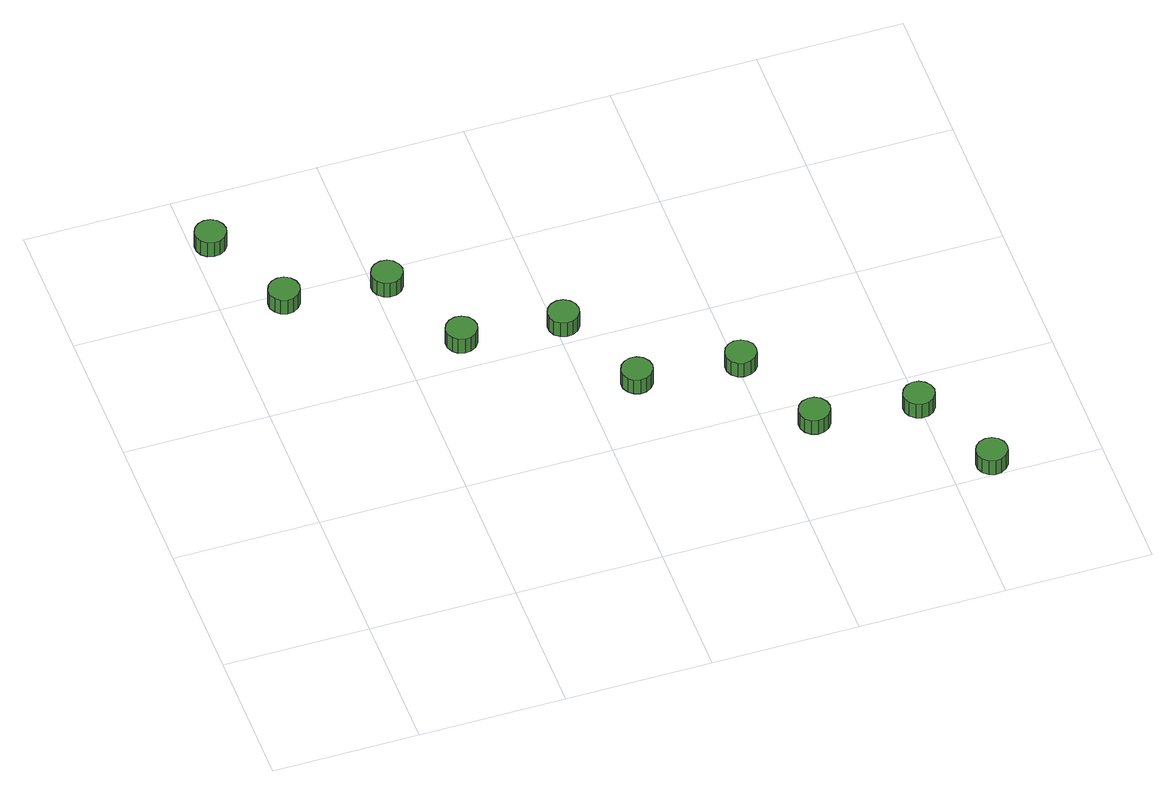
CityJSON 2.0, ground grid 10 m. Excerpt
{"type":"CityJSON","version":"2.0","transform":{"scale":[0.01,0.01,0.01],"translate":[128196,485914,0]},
"CityObjects":{
"tree1":{"type":"SolitaryVegetationObject","attributes":{"function":"something"},"geometry":[{"type":"MultiSurface","lod":"1","boundaries":[[[0,1,2,3,4,5,6,7,8,9,10,11,12,13,14]],[[15,16,17,18,19,20,21,22,23,24,25,26,27,28,29]],[[0,29,28,1]],[[1,28,27,2]],[[2,27,26,3]],[[3,26,25,4]],[[4,25,24,5]],[[5,24,23,6]],[[6,23,22,7]],[[7,22,21,8]],[[8,21,20,9]],[[9,20,19,10]],[[10,19,18,11]],[[11,18,17,12]],[[12,17,16,13]],[[13,16,15,14]],[[14,15,29,0]]]}]},
"tree2":{"type":"SolitaryVegetationObject","attributes":{"function":"something"},"geometry":[{"type":"MultiSurface","lod":"1","boundaries":[[[30,31,32,33,34,35,36,37,38,39,40,41,42,43,44]],[[45,46,47,48,49,50,51,52,53,54,55,56,57,58,59]],[[30,59,58,31]],[[31,58,57,32]],[[32,57,56,33]],[[33,56,55,34]],[[34,55,54,35]],[[35,54,53,36]],[[36,53,52,37]],[[37,52,51,38]],[[38,51,50,39]],[[39,50,49,40]],[[40,49,48,41]],[[41,48,47,42]],[[42,47,46,43]],[[43,46,45,44]],[[44,45,59,30]]]}]},
"tree3":{"type":"SolitaryVegetationObject","attributes":{"function":"something"},"geometry":[{"type":"MultiSurface","lod":"1","boundaries":[[[60,61,62,63,64,65,66,67,68,69,70,71,72,73,74]],[[75,76,77,78,79,80,81,82,83,84,85,86,87,88,89]],[[60,89,88,61]],[[61,88,87,62]],[[62,87,86,63]],[[63,86,85,64]],[[64,85,84,65]],[[65,84,83,66]],[[66,83,82,67]],[[67,82,81,68]],[[68,81,80,69]],[[69,80,79,70]],[[70,79,78,71]],[[71,78,77,72]],[[72,77,76,73]],[[73,76,75,74]],[[74,75,89,60]]]}]},
"tree4":{"type":"SolitaryVegetationObject","attributes":{"function":"something"},"geometry":[{"type":"MultiSurface","lod":"1","boundaries":[[[90,91,92,93,94,95,96,97,98,99,100,101,102,103,104]],[[105,106,107,108,109,110,111,112,113,114,115,116,117,118,119]],[[90,119,118,91]],[[91,118,117,92]],[[92,117,116,93]],[[93,116,115,94]],[[94,115,114,95]],[[95,114,113,96]],[[96,113,112,97]],[[97,112,111,98]],[[98,111,110,99]],[[99,110,109,100]],[[100,109,108,101]],[[101,108,107,102]],[[102,107,106,103]],[[103,106,105,104]],[[104,105,119,90]]]}]},
"tree5":{"type":"SolitaryVegetationObject","attributes":{"function":"something"},"geometry":[{"type":"MultiSurface","lod":"1","boundaries":[[[120,121,122,123,124,125,126,127,128,129,130,131,132,133,134]],[[135,136,137,138,139,140,141,142,143,144,145,146,147,148,149]],[[120,149,148,121]],[[121,148,147,122]],[[122,147,146,123]],[[123,146,145,124]],[[124,145,144,125]],[[125,144,143,126]],[[126,143,142,127]],[[127,142,141,128]],[[128,141,140,129]],[[129,140,139,130]],[[130,139,138,131]],[[131,138,137,132]],[[132,137,136,133]],[[133,136,135,134]],[[134,135,149,120]]]}]},
"tree6":{"type":"SolitaryVegetationObject","attributes":{"function":"something"},"geometry":[{"type":"MultiSurface","lod":"1","boundaries":[[[150,151,152,153,154,155,156,157,158,159,160,161,162,163,164]],[[165,166,167,168,169,170,171,172,173,174,175,176,177,178,179]],[[150,179,178,151]],[[151,178,177,152]],[[152,177,176,153]],[[153,176,175,154]],[[154,175,174,155]],[[155,174,173,156]],[[156,173,172,157]],[[157,172,171,158]],[[158,171,170,159]],[[159,170,169,160]],[[160,169,168,161]],[[161,168,167,162]],[[162,167,166,163]],[[163,166,165,164]],[[164,165,179,150]]]}]},
"tree7":{"type":"SolitaryVegetationObject","attributes":{"function":"something"},"geometry":[{"type":"MultiSurface","lod":"1","boundaries":[[[180,181,182,183,184,185,186,187,188,189,190,191,192,193,194]],[[195,196,197,198,199,200,201,202,203,204,205,206,207,208,209]],[[180,209,208,181]],[[181,208,207,182]],[[182,207,206,183]],[[183,206,205,184]],[[184,205,204,185]],[[185,204,203,186]],[[186,203,202,187]],[[187,202,201,188]],[[188,201,200,189]],[[189,200,199,190]],[[190,199,198,191]],[[191,198,197,192]],[[192,197,196,193]],[[193,196,195,194]],[[194,195,209,180]]]}]},
"tree8":{"type":"SolitaryVegetationObject","attributes":{"function":"something"},"geometry":[{"type":"MultiSurface","lod":"1","boundaries":[[[210,211,212,213,214,215,216,217,218,219,220,221,222,223,224]],[[225,226,227,228,229,230,231,232,233,234,235,236,237,238,239]],[[210,239,238,211]],[[211,238,237,212]],[[212,237,236,213]],[[213,236,235,214]],[[214,235,234,215]],[[215,234,233,216]],[[216,233,232,217]],[[217,232,231,218]],[[218,231,230,219]],[[219,230,229,220]],[[220,229,228,221]],[[221,228,227,222]],[[222,227,226,223]],[[223,226,225,224]],[[224,225,239,210]]]}]},
"tree9":{"type":"SolitaryVegetationObject","attributes":{"function":"something"},"geometry":[{"type":"MultiSurface","lod":"1","boundaries":[[[240,241,242,243,244,245,246,247,248,249,250,251,252,253,254]],[[255,256,257,258,259,260,261,262,263,264,265,266,267,268,269]],[[240,269,268,241]],[[241,268,267,242]],[[242,267,266,243]],[[243,266,265,244]],[[244,265,264,245]],[[245,264,263,246]],[[246,263,262,247]],[[247,262,261,248]],[[248,261,260,249]],[[249,260,259,250]],[[250,259,258,251]],[[251,258,257,252]],[[252,257,256,253]],[[253,256,255,254]],[[254,255,269,240]]]}]},
"tree10":{"type":"SolitaryVegetationObject","attributes":{"function":"something"},"geometry":[{"type":"MultiSurface","lod":"1","boundaries":[[[270,271,272,273,274,275,276,277,278,279,280,281,282,283,284]],[[285,286,287,288,289,290,291,292,293,294,295,296,297,298,299]],[[270,299,298,271]],[[271,298,297,272]],[[272,297,296,273]],[[273,296,295,274]],[[274,295,294,275]],[[275,294,293,276]],[[276,293,292,277]],[[277,292,291,278]],[[278,291,290,279]],[[279,290,289,280]],[[280,289,288,281]],[[281,288,287,282]],[[282,287,286,283]],[[283,286,285,284]],[[284,285,299,270]]]}]}
},
"vertices":[
[230,3556,208],[221,3599,208],[195,3635,208],[157,3657,208],[113,3662,208],[71,3648,208],[38,3618,208],[20,3578,208],[20,3534,208],[38,3494,208],[71,3464,208],[113,3451,208],[157,3455,208],[195,3477,208],[221,3513,208],[221,3513,81],[195,3477,81],[157,3455,81],[113,3451,81],[71,3464,81],[38,3494,81],[20,3534,81],[20,3578,81],[38,3618,81],[71,3648,81],[113,3662,81],[157,3657,81],[195,3635,81],[221,3599,81],[230,3556,81],
[520,2931,195],[510,2975,195],[485,3010,195],[446,3032,195],[403,3037,195],[361,3023,195],[328,2994,195],[310,2954,195],[310,2909,195],[328,2869,195],[361,2840,195],[403,2826,195],[446,2831,195],[485,2853,195],[510,2888,195],[510,2888,68],[485,2853,68],[446,2831,68],[403,2826,68],[361,2840,68],[328,2869,68],[310,2909,68],[310,2954,68],[328,2994,68],[361,3023,68],[403,3037,68],[446,3032,68],[485,3010,68],[510,2975,68],[520,2931,68],
[1194,2850,206],[1184,2893,206],[1158,2929,206],[1120,2951,206],[1076,2955,206],[1035,2942,206],[1002,2912,206],[984,2872,206],[984,2828,206],[1002,2788,206],[1035,2758,206],[1076,2745,206],[1120,2749,206],[1158,2771,206],[1184,2807,206],[1184,2807,79],[1158,2771,79],[1120,2749,79],[1076,2745,79],[1035,2758,79],[1002,2788,79],[984,2828,79],[984,2872,79],[1002,2912,79],[1035,2942,79],[1076,2955,79],[1120,2951,79],[1158,2929,79],[1184,2893,79],[1194,2850,79],
[1490,2225,203],[1481,2268,203],[1455,2304,203],[1417,2326,203],[1373,2331,203],[1331,2317,203],[1298,2288,203],[1280,2247,203],[1280,2203,203],[1298,2163,203],[1331,2133,203],[1373,2120,203],[1417,2124,203],[1455,2146,203],[1481,2182,203],[1481,2182,76],[1455,2146,76],[1417,2124,76],[1373,2120,76],[1331,2133,76],[1298,2163,76],[1280,2203,76],[1280,2247,76],[1298,2288,76],[1331,2317,76],[1373,2331,76],[1417,2326,76],[1455,2304,76],[1481,2268,76],[1490,2225,76],
[2157,2144,213],[2148,2187,213],[2122,2222,213],[2084,2244,213],[2040,2249,213],[1998,2235,213],[1965,2206,213],[1947,2166,213],[1947,2122,213],[1965,2081,213],[1998,2052,213],[2040,2038,213],[2084,2043,213],[2122,2065,213],[2148,2101,213],[2148,2101,86],[2122,2065,86],[2084,2043,86],[2040,2038,86],[1998,2052,86],[1965,2081,86],[1947,2122,86],[1947,2166,86],[1965,2206,86],[1998,2235,86],[2040,2249,86],[2084,2244,86],[2122,2222,86],[2148,2187,86],[2157,2144,86],
[2447,1519,202],[2437,1562,202],[2411,1598,202],[2373,1620,202],[2329,1624,202],[2288,1611,202],[2255,1581,202],[2237,1541,202],[2237,1497,202],[2255,1457,202],[2288,1427,202],[2329,1414,202],[2373,1418,202],[2411,1440,202],[2437,1476,202],[2437,1476,75],[2411,1440,75],[2373,1418,75],[2329,1414,75],[2288,1427,75],[2255,1457,75],[2237,1497,75],[2237,1541,75],[2255,1581,75],[2288,1611,75],[2329,1624,75],[2373,1620,75],[2411,1598,75],[2437,1562,75],[2447,1519,75],
[3127,1437,212],[3118,1481,212],[3092,1516,212],[3054,1538,212],[3010,1543,212],[2968,1529,212],[2936,1500,212],[2918,1460,212],[2918,1415,212],[2936,1375,212],[2968,1346,212],[3010,1332,212],[3054,1337,212],[3092,1359,212],[3118,1394,212],[3118,1394,85],[3092,1359,85],[3054,1337,85],[3010,1332,85],[2968,1346,85],[2936,1375,85],[2918,1415,85],[2918,1460,85],[2936,1500,85],[2968,1529,85],[3010,1543,85],[3054,1538,85],[3092,1516,85],[3118,1481,85],[3127,1437,85],
[3417,813,198],[3408,856,198],[3382,892,198],[3344,914,198],[3300,918,198],[3258,905,198],[3225,875,198],[3207,835,198],[3207,791,198],[3225,751,198],[3258,721,198],[3300,707,198],[3344,712,198],[3382,734,198],[3408,770,198],[3408,770,71],[3382,734,71],[3344,712,71],[3300,707,71],[3258,721,71],[3225,751,71],[3207,791,71],[3207,835,71],[3225,875,71],[3258,905,71],[3300,918,71],[3344,914,71],[3382,892,71],[3408,856,71],[3417,813,71],
[4098,720,211],[4088,763,211],[4062,799,211],[4024,821,211],[3980,825,211],[3939,812,211],[3906,782,211],[3888,742,211],[3888,698,211],[3906,658,211],[3939,628,211],[3980,615,211],[4024,619,211],[4062,641,211],[4088,677,211],[4088,677,84],[4062,641,84],[4024,619,84],[3980,615,84],[3939,628,84],[3906,658,84],[3888,698,84],[3888,742,84],[3906,782,84],[3939,812,84],[3980,825,84],[4024,821,84],[4062,799,84],[4088,763,84],[4098,720,84],
[4387,107,196],[4378,150,196],[4352,185,196],[4314,207,196],[4270,212,196],[4228,198,196],[4195,169,196],[4178,129,196],[4178,85,196],[4195,44,196],[4228,15,196],[4270,1,196],[4314,6,196],[4352,28,196],[4378,63,196],[4378,63,69],[4352,28,69],[4314,6,69],[4270,1,69],[4228,15,69],[4195,44,69],[4178,85,69],[4178,129,69],[4195,169,69],[4228,198,69],[4270,212,69],[4314,207,69],[4352,185,69],[4378,150,69],[4387,107,69]
]}
